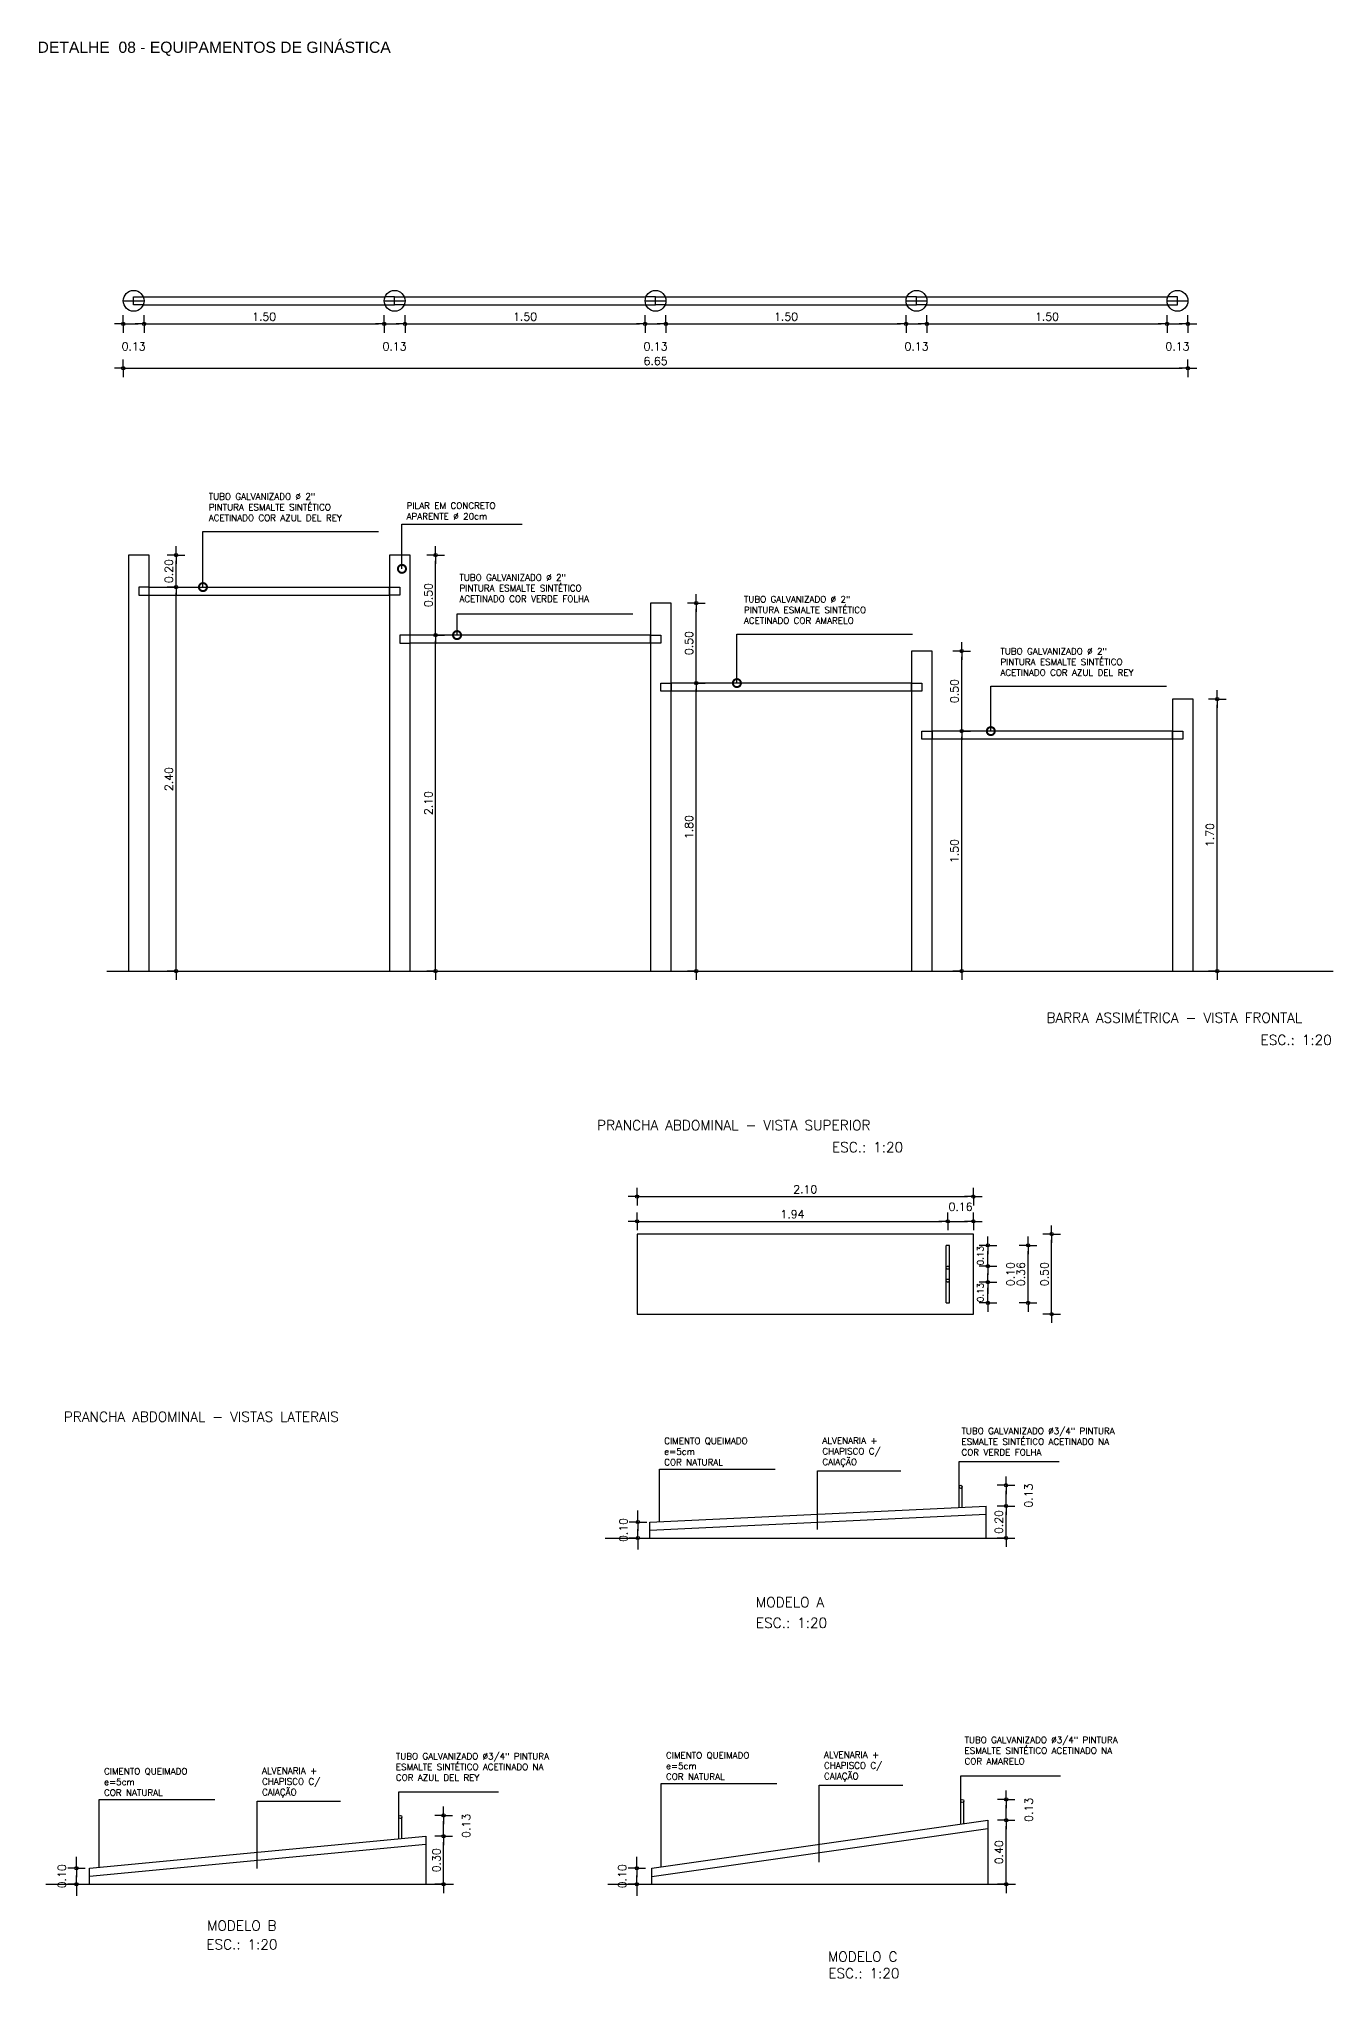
# Model space of a CAD drawing. Extents: x -599692 to 1491, y -9431878 to -451.
# Drawn here: x 1117.19 to 1125.27, y -468.24 to -456.12 of the extents above; entities that cross this region are included whole.
import ezdxf

# ---------------------------------------------------------------- set-up
doc = ezdxf.new("R2010")
doc.units = 0
doc.header["$LTSCALE"] = 0.5
doc.header["$MEASUREMENT"] = 0
doc.header["$PDMODE"] = 34
doc.linetypes.add('DASHDOT', pattern=[1, 0.5, -0.25, 0, -0.25])
doc.linetypes.add('HIDDEN', pattern=[0.375, 0.25, -0.125])
doc.layers.get('0').update_dxf_attribs({"linetype": 'CONTINUOUS'})
doc.layers.get('DEFPOINTS').update_dxf_attribs({"linetype": 'CONTINUOUS'})
for name, color, linetype in [('COTAS', 2, 'CONTINUOUS'), ('P1', 1, 'CONTINUOUS'), ('P15', 7, 'DASHDOT'), ('P2', 2, 'CONTINUOUS'), ('P3', 3, 'CONTINUOUS'), ('P4', 6, 'CONTINUOUS'), ('P6', 4, 'CONTINUOUS'), ('P7', 5, 'CONTINUOUS'), ('PAREDE-A-DEMOLIR', 253, 'HIDDEN'), ('TEXTO', 3, 'CONTINUOUS')]:
    doc.layers.add(name, color=color, linetype=linetype)
doc.styles.add('50-100', font='romans.shx', dxfattribs={"height": 0.125})
doc.styles.add('ROMANS', font='romans')
doc.styles.add('TEXTO_ARIAL', font='arial.ttf', dxfattribs={"height": 0.12})
doc.dimstyles.new('BOLA50$0', dxfattribs={"dimscale": 0.5, "dimtxt": 0.25, "dimasz": 0.18, "dimexe": 0.18, "dimexo": 0.0625, "dimgap": 0.1, "dimtad": 1, "dimzin": 0, "dimdsep": 46, "dimtxsty": 'ROMANS', "dimblk1": 'BOLA', "dimblk2": 'BOLA', "dimsah": 1, "dimcen": 0.09, "dimse1": 1, "dimse2": 1, "dimclrt": 256, "dimadec": 0, "dimazin": 0, "dimtfac": 1, "dimtofl": 0, "dimtmove": 2, "dimatfit": 3, "dimldrblk": 'BOLA', "dimfxl": 1, "dimtolj": 1, "dimtzin": 0, "dimarcsym": 0})

# ---------------------------------------------------------------- blocks, each defined once
blk = doc.blocks.new('BOLA')
for q in [(-1.53, 0), (0, 1.53), (0, -1.53), (1.53, 0)]:
    blk.add_line((0, 0), q)
blk.add_circle((0, 0), 0.284)
blk = doc.blocks.new('*D92')
at = {"layer": 'COTAS', "color": 0, "lineweight": -2}
blk.add_line((1117.749, -457.903), (1117.807, -457.903), dxfattribs=at)
at = {"layer": 'DEFPOINTS', "color": 0}
for p in [(1117.713, -457.759), (1117.843, -457.759), (1117.843, -457.903)]:
    blk.add_point(p, dxfattribs=at)
at = {"layer": 'COTAS', "color": 0, "lineweight": -2, "xscale": 0.036, "yscale": 0.036, "zscale": 0.036, "rotation": 180}
blk.add_blockref('BOLA', (1117.713, -457.903), dxfattribs=at)
at = {"layer": 'COTAS', "color": 0, "lineweight": -2, "xscale": 0.036, "yscale": 0.036, "zscale": 0.036}
blk.add_blockref('BOLA', (1117.843, -457.903), dxfattribs=at)
at = {"layer": 'COTAS', "insert": (1117.778, -458.044), "char_height": 0.05, "attachment_point": 5, "style": 'ROMANS'}
blk.add_mtext('\\A1;0.13', dxfattribs=at)
blk = doc.blocks.new('*D93')
at = {"layer": 'COTAS', "color": 0, "lineweight": -2}
blk.add_line((1117.879, -457.903), (1119.307, -457.903), dxfattribs=at)
at = {"layer": 'DEFPOINTS', "color": 0}
for p in [(1117.843, -457.759), (1119.343, -457.759), (1119.343, -457.903)]:
    blk.add_point(p, dxfattribs=at)
at = {"layer": 'COTAS', "color": 0, "lineweight": -2, "xscale": 0.036, "yscale": 0.036, "zscale": 0.036, "rotation": 180}
blk.add_blockref('BOLA', (1117.843, -457.903), dxfattribs=at)
at = {"layer": 'COTAS', "color": 0, "lineweight": -2, "xscale": 0.036, "yscale": 0.036, "zscale": 0.036}
blk.add_blockref('BOLA', (1119.343, -457.903), dxfattribs=at)
at = {"layer": 'COTAS', "insert": (1118.593, -457.858), "char_height": 0.05, "attachment_point": 5, "style": 'ROMANS'}
blk.add_mtext('\\A1;1.50', dxfattribs=at)
blk = doc.blocks.new('*D94')
at = {"layer": 'COTAS', "color": 0, "lineweight": -2}
blk.add_line((1119.379, -457.903), (1119.437, -457.903), dxfattribs=at)
at = {"layer": 'DEFPOINTS', "color": 0}
for p in [(1119.343, -457.759), (1119.473, -457.759), (1119.473, -457.903)]:
    blk.add_point(p, dxfattribs=at)
at = {"layer": 'COTAS', "color": 0, "lineweight": -2, "xscale": 0.036, "yscale": 0.036, "zscale": 0.036, "rotation": 180}
blk.add_blockref('BOLA', (1119.343, -457.903), dxfattribs=at)
at = {"layer": 'COTAS', "color": 0, "lineweight": -2, "xscale": 0.036, "yscale": 0.036, "zscale": 0.036}
blk.add_blockref('BOLA', (1119.473, -457.903), dxfattribs=at)
at = {"layer": 'COTAS', "insert": (1119.408, -458.044), "char_height": 0.05, "attachment_point": 5, "style": 'ROMANS'}
blk.add_mtext('\\A1;0.13', dxfattribs=at)
blk = doc.blocks.new('*D95')
at = {"layer": 'COTAS', "color": 0, "lineweight": -2}
blk.add_line((1119.509, -457.903), (1120.937, -457.903), dxfattribs=at)
at = {"layer": 'DEFPOINTS', "color": 0}
for p in [(1119.473, -457.759), (1120.973, -457.759), (1120.973, -457.903)]:
    blk.add_point(p, dxfattribs=at)
at = {"layer": 'COTAS', "color": 0, "lineweight": -2, "xscale": 0.036, "yscale": 0.036, "zscale": 0.036, "rotation": 180}
blk.add_blockref('BOLA', (1119.473, -457.903), dxfattribs=at)
at = {"layer": 'COTAS', "color": 0, "lineweight": -2, "xscale": 0.036, "yscale": 0.036, "zscale": 0.036}
blk.add_blockref('BOLA', (1120.973, -457.903), dxfattribs=at)
at = {"layer": 'COTAS', "insert": (1120.223, -457.858), "char_height": 0.05, "attachment_point": 5, "style": 'ROMANS'}
blk.add_mtext('\\A1;1.50', dxfattribs=at)
blk = doc.blocks.new('*D96')
at = {"layer": 'COTAS', "color": 0, "lineweight": -2}
blk.add_line((1121.009, -457.903), (1121.067, -457.903), dxfattribs=at)
at = {"layer": 'DEFPOINTS', "color": 0}
for p in [(1120.973, -457.759), (1121.103, -457.759), (1121.103, -457.903)]:
    blk.add_point(p, dxfattribs=at)
at = {"layer": 'COTAS', "color": 0, "lineweight": -2, "xscale": 0.036, "yscale": 0.036, "zscale": 0.036, "rotation": 180}
blk.add_blockref('BOLA', (1120.973, -457.903), dxfattribs=at)
at = {"layer": 'COTAS', "color": 0, "lineweight": -2, "xscale": 0.036, "yscale": 0.036, "zscale": 0.036}
blk.add_blockref('BOLA', (1121.103, -457.903), dxfattribs=at)
at = {"layer": 'COTAS', "insert": (1121.038, -458.044), "char_height": 0.05, "attachment_point": 5, "style": 'ROMANS'}
blk.add_mtext('\\A1;0.13', dxfattribs=at)
blk = doc.blocks.new('*D97')
at = {"layer": 'COTAS', "color": 0, "lineweight": -2}
blk.add_line((1121.139, -457.903), (1122.567, -457.903), dxfattribs=at)
at = {"layer": 'DEFPOINTS', "color": 0}
for p in [(1121.103, -457.759), (1122.603, -457.759), (1122.603, -457.903)]:
    blk.add_point(p, dxfattribs=at)
at = {"layer": 'COTAS', "color": 0, "lineweight": -2, "xscale": 0.036, "yscale": 0.036, "zscale": 0.036, "rotation": 180}
blk.add_blockref('BOLA', (1121.103, -457.903), dxfattribs=at)
at = {"layer": 'COTAS', "color": 0, "lineweight": -2, "xscale": 0.036, "yscale": 0.036, "zscale": 0.036}
blk.add_blockref('BOLA', (1122.603, -457.903), dxfattribs=at)
at = {"layer": 'COTAS', "insert": (1121.853, -457.858), "char_height": 0.05, "attachment_point": 5, "style": 'ROMANS'}
blk.add_mtext('\\A1;1.50', dxfattribs=at)
blk = doc.blocks.new('*D98')
at = {"layer": 'COTAS', "color": 0, "lineweight": -2}
blk.add_line((1122.639, -457.903), (1122.697, -457.903), dxfattribs=at)
at = {"layer": 'DEFPOINTS', "color": 0}
for p in [(1122.603, -457.759), (1122.733, -457.759), (1122.733, -457.903)]:
    blk.add_point(p, dxfattribs=at)
at = {"layer": 'COTAS', "color": 0, "lineweight": -2, "xscale": 0.036, "yscale": 0.036, "zscale": 0.036, "rotation": 180}
blk.add_blockref('BOLA', (1122.603, -457.903), dxfattribs=at)
at = {"layer": 'COTAS', "color": 0, "lineweight": -2, "xscale": 0.036, "yscale": 0.036, "zscale": 0.036}
blk.add_blockref('BOLA', (1122.733, -457.903), dxfattribs=at)
at = {"layer": 'COTAS', "insert": (1122.668, -458.044), "char_height": 0.05, "attachment_point": 5, "style": 'ROMANS'}
blk.add_mtext('\\A1;0.13', dxfattribs=at)
blk = doc.blocks.new('*D99')
at = {"layer": 'COTAS', "color": 0, "lineweight": -2}
blk.add_line((1122.769, -457.903), (1124.197, -457.903), dxfattribs=at)
at = {"layer": 'DEFPOINTS', "color": 0}
for p in [(1122.733, -457.759), (1124.233, -457.759), (1124.233, -457.903)]:
    blk.add_point(p, dxfattribs=at)
at = {"layer": 'COTAS', "color": 0, "lineweight": -2, "xscale": 0.036, "yscale": 0.036, "zscale": 0.036, "rotation": 180}
blk.add_blockref('BOLA', (1122.733, -457.903), dxfattribs=at)
at = {"layer": 'COTAS', "color": 0, "lineweight": -2, "xscale": 0.036, "yscale": 0.036, "zscale": 0.036}
blk.add_blockref('BOLA', (1124.233, -457.903), dxfattribs=at)
at = {"layer": 'COTAS', "insert": (1123.483, -457.858), "char_height": 0.05, "attachment_point": 5, "style": 'ROMANS'}
blk.add_mtext('\\A1;1.50', dxfattribs=at)
blk = doc.blocks.new('*D100')
at = {"layer": 'COTAS', "color": 0, "lineweight": -2}
blk.add_line((1124.269, -457.903), (1124.327, -457.903), dxfattribs=at)
at = {"layer": 'DEFPOINTS', "color": 0}
for p in [(1124.233, -457.759), (1124.363, -457.759), (1124.363, -457.903)]:
    blk.add_point(p, dxfattribs=at)
at = {"layer": 'COTAS', "color": 0, "lineweight": -2, "xscale": 0.036, "yscale": 0.036, "zscale": 0.036, "rotation": 180}
blk.add_blockref('BOLA', (1124.233, -457.903), dxfattribs=at)
at = {"layer": 'COTAS', "color": 0, "lineweight": -2, "xscale": 0.036, "yscale": 0.036, "zscale": 0.036}
blk.add_blockref('BOLA', (1124.363, -457.903), dxfattribs=at)
at = {"layer": 'COTAS', "insert": (1124.298, -458.044), "char_height": 0.05, "attachment_point": 5, "style": 'ROMANS'}
blk.add_mtext('\\A1;0.13', dxfattribs=at)
blk = doc.blocks.new('*D101')
at = {"layer": 'COTAS', "color": 0, "lineweight": -2}
blk.add_line((1117.749, -458.18), (1124.327, -458.18), dxfattribs=at)
at = {"layer": 'DEFPOINTS', "color": 0}
for p in [(1117.713, -457.759), (1124.363, -457.759), (1124.363, -458.18)]:
    blk.add_point(p, dxfattribs=at)
at = {"layer": 'COTAS', "color": 0, "lineweight": -2, "xscale": 0.036, "yscale": 0.036, "zscale": 0.036, "rotation": 180}
blk.add_blockref('BOLA', (1117.713, -458.18), dxfattribs=at)
at = {"layer": 'COTAS', "color": 0, "lineweight": -2, "xscale": 0.036, "yscale": 0.036, "zscale": 0.036}
blk.add_blockref('BOLA', (1124.363, -458.18), dxfattribs=at)
at = {"layer": 'COTAS', "insert": (1121.038, -458.135), "char_height": 0.05, "attachment_point": 5, "style": 'ROMANS'}
blk.add_mtext('\\A1;6.65', dxfattribs=at)
blk = doc.blocks.new('*D102')
at = {"layer": 'COTAS', "color": 0, "lineweight": -2}
blk.add_line((1118.043, -461.912), (1118.043, -459.584), dxfattribs=at)
at = {"layer": 'DEFPOINTS', "color": 0}
for p in [(1117.876, -459.548), (1118.043, -459.548), (1117.876, -461.948)]:
    blk.add_point(p, dxfattribs=at)
at = {"layer": 'COTAS', "color": 0, "lineweight": -2, "xscale": 0.036, "yscale": 0.036, "zscale": 0.036}
for p, rotation in [((1118.043, -459.548), 90), ((1118.043, -461.948), 270)]:
    blk.add_blockref('BOLA', p, dxfattribs=dict(at, rotation=rotation))
at = {"layer": 'COTAS', "insert": (1117.998, -460.748), "char_height": 0.05, "attachment_point": 5, "rotation": 90, "style": 'ROMANS'}
blk.add_mtext('\\A1;2.40', dxfattribs=at)
blk = doc.blocks.new('*D103')
at = {"layer": 'COTAS', "color": 0, "lineweight": -2}
blk.add_line((1118.043, -459.512), (1118.043, -459.384), dxfattribs=at)
at = {"layer": 'DEFPOINTS', "color": 0}
for p in [(1117.876, -459.348), (1118.043, -459.348), (1117.876, -459.548)]:
    blk.add_point(p, dxfattribs=at)
at = {"layer": 'COTAS', "color": 0, "lineweight": -2, "xscale": 0.036, "yscale": 0.036, "zscale": 0.036}
for p, rotation in [((1118.043, -459.348), 90), ((1118.043, -459.548), 270)]:
    blk.add_blockref('BOLA', p, dxfattribs=dict(at, rotation=rotation))
at = {"layer": 'COTAS', "insert": (1117.998, -459.448), "char_height": 0.05, "attachment_point": 5, "rotation": 90, "style": 'ROMANS'}
blk.add_mtext('\\A1;0.20', dxfattribs=at)
blk = doc.blocks.new('*D104')
at = {"layer": 'COTAS', "color": 0, "lineweight": -2}
blk.add_line((1119.664, -461.912), (1119.664, -459.884), dxfattribs=at)
at = {"layer": 'DEFPOINTS', "color": 0}
for p in [(1119.506, -459.848), (1119.664, -459.848), (1119.506, -461.948)]:
    blk.add_point(p, dxfattribs=at)
at = {"layer": 'COTAS', "color": 0, "lineweight": -2, "xscale": 0.036, "yscale": 0.036, "zscale": 0.036}
for p, rotation in [((1119.664, -459.848), 90), ((1119.664, -461.948), 270)]:
    blk.add_blockref('BOLA', p, dxfattribs=dict(at, rotation=rotation))
at = {"layer": 'COTAS', "insert": (1119.619, -460.898), "char_height": 0.05, "attachment_point": 5, "rotation": 90, "style": 'ROMANS'}
blk.add_mtext('\\A1;2.10', dxfattribs=at)
blk = doc.blocks.new('*D105')
at = {"layer": 'COTAS', "color": 0, "lineweight": -2}
blk.add_line((1119.664, -459.812), (1119.664, -459.384), dxfattribs=at)
at = {"layer": 'DEFPOINTS', "color": 0}
for p in [(1119.506, -459.348), (1119.664, -459.348), (1119.506, -459.848)]:
    blk.add_point(p, dxfattribs=at)
at = {"layer": 'COTAS', "color": 0, "lineweight": -2, "xscale": 0.036, "yscale": 0.036, "zscale": 0.036}
for p, rotation in [((1119.664, -459.348), 90), ((1119.664, -459.848), 270)]:
    blk.add_blockref('BOLA', p, dxfattribs=dict(at, rotation=rotation))
at = {"layer": 'COTAS', "insert": (1119.619, -459.598), "char_height": 0.05, "attachment_point": 5, "rotation": 90, "style": 'ROMANS'}
blk.add_mtext('\\A1;0.50', dxfattribs=at)
blk = doc.blocks.new('*D106')
at = {"layer": 'COTAS', "color": 0, "lineweight": -2}
blk.add_line((1121.292, -461.912), (1121.292, -460.184), dxfattribs=at)
at = {"layer": 'DEFPOINTS', "color": 0}
for p in [(1121.136, -460.148), (1121.292, -460.148), (1121.136, -461.948)]:
    blk.add_point(p, dxfattribs=at)
at = {"layer": 'COTAS', "color": 0, "lineweight": -2, "xscale": 0.036, "yscale": 0.036, "zscale": 0.036}
for p, rotation in [((1121.292, -460.148), 90), ((1121.292, -461.948), 270)]:
    blk.add_blockref('BOLA', p, dxfattribs=dict(at, rotation=rotation))
at = {"layer": 'COTAS', "insert": (1121.247, -461.048), "char_height": 0.05, "attachment_point": 5, "rotation": 90, "style": 'ROMANS'}
blk.add_mtext('\\A1;1.80', dxfattribs=at)
blk = doc.blocks.new('*D107')
at = {"layer": 'COTAS', "color": 0, "lineweight": -2}
blk.add_line((1121.292, -460.112), (1121.292, -459.684), dxfattribs=at)
at = {"layer": 'DEFPOINTS', "color": 0}
for p in [(1121.136, -459.648), (1121.292, -459.648), (1121.136, -460.148)]:
    blk.add_point(p, dxfattribs=at)
at = {"layer": 'COTAS', "color": 0, "lineweight": -2, "xscale": 0.036, "yscale": 0.036, "zscale": 0.036}
for p, rotation in [((1121.292, -459.648), 90), ((1121.292, -460.148), 270)]:
    blk.add_blockref('BOLA', p, dxfattribs=dict(at, rotation=rotation))
at = {"layer": 'COTAS', "insert": (1121.247, -459.898), "char_height": 0.05, "attachment_point": 5, "rotation": 90, "style": 'ROMANS'}
blk.add_mtext('\\A1;0.50', dxfattribs=at)
blk = doc.blocks.new('*D108')
at = {"layer": 'COTAS', "color": 0, "lineweight": -2}
blk.add_line((1122.95, -461.912), (1122.95, -460.484), dxfattribs=at)
at = {"layer": 'DEFPOINTS', "color": 0}
for p in [(1122.766, -460.448), (1122.95, -460.448), (1122.766, -461.948)]:
    blk.add_point(p, dxfattribs=at)
at = {"layer": 'COTAS', "color": 0, "lineweight": -2, "xscale": 0.036, "yscale": 0.036, "zscale": 0.036}
for p, rotation in [((1122.95, -460.448), 90), ((1122.95, -461.948), 270)]:
    blk.add_blockref('BOLA', p, dxfattribs=dict(at, rotation=rotation))
at = {"layer": 'COTAS', "insert": (1122.905, -461.198), "char_height": 0.05, "attachment_point": 5, "rotation": 90, "style": 'ROMANS'}
blk.add_mtext('\\A1;1.50', dxfattribs=at)
blk = doc.blocks.new('*D109')
at = {"layer": 'COTAS', "color": 0, "lineweight": -2}
blk.add_line((1122.95, -460.412), (1122.95, -459.984), dxfattribs=at)
at = {"layer": 'DEFPOINTS', "color": 0}
for p in [(1122.766, -459.948), (1122.95, -459.948), (1122.766, -460.448)]:
    blk.add_point(p, dxfattribs=at)
at = {"layer": 'COTAS', "color": 0, "lineweight": -2, "xscale": 0.036, "yscale": 0.036, "zscale": 0.036}
for p, rotation in [((1122.95, -459.948), 90), ((1122.95, -460.448), 270)]:
    blk.add_blockref('BOLA', p, dxfattribs=dict(at, rotation=rotation))
at = {"layer": 'COTAS', "insert": (1122.905, -460.198), "char_height": 0.05, "attachment_point": 5, "rotation": 90, "style": 'ROMANS'}
blk.add_mtext('\\A1;0.50', dxfattribs=at)
blk = doc.blocks.new('*D110')
at = {"layer": 'COTAS', "color": 0, "lineweight": -2}
blk.add_line((1124.546, -461.912), (1124.546, -460.284), dxfattribs=at)
at = {"layer": 'DEFPOINTS', "color": 0}
for p in [(1124.396, -460.248), (1124.546, -460.248), (1124.396, -461.948)]:
    blk.add_point(p, dxfattribs=at)
at = {"layer": 'COTAS', "color": 0, "lineweight": -2, "xscale": 0.036, "yscale": 0.036, "zscale": 0.036}
for p, rotation in [((1124.546, -460.248), 90), ((1124.546, -461.948), 270)]:
    blk.add_blockref('BOLA', p, dxfattribs=dict(at, rotation=rotation))
at = {"layer": 'COTAS', "insert": (1124.501, -461.098), "char_height": 0.05, "attachment_point": 5, "rotation": 90, "style": 'ROMANS'}
blk.add_mtext('\\A1;1.70', dxfattribs=at)
blk = doc.blocks.new('*D147')
at = {"layer": 'COTAS', "color": 0, "lineweight": -2}
for p, q in [((1123.114, -463.756), (1123.114, -463.72)), ((1123.114, -463.928), (1123.114, -463.964))]:
    blk.add_line(p, q, dxfattribs=at)
at = {"layer": 'DEFPOINTS', "color": 0}
for p in [(1122.873, -463.792), (1123.114, -463.792), (1122.873, -463.892)]:
    blk.add_point(p, dxfattribs=at)
at = {"layer": 'COTAS', "color": 0, "lineweight": -2, "xscale": 0.036, "yscale": 0.036, "zscale": 0.036}
for p, rotation in [((1123.114, -463.792), 270), ((1123.114, -463.892), 90)]:
    blk.add_blockref('BOLA', p, dxfattribs=dict(at, rotation=rotation))
at = {"layer": 'COTAS', "insert": (1123.255, -463.842), "char_height": 0.05, "attachment_point": 5, "rotation": 90, "style": 'ROMANS'}
blk.add_mtext('\\A1;0.10', dxfattribs=at)
blk = doc.blocks.new('*D148')
at = {"layer": 'COTAS', "color": 0, "lineweight": -2}
blk.add_line((1123.365, -463.986), (1123.365, -463.698), dxfattribs=at)
at = {"layer": 'DEFPOINTS', "color": 0}
for p in [(1122.873, -463.662), (1123.365, -463.662), (1122.873, -464.022)]:
    blk.add_point(p, dxfattribs=at)
at = {"layer": 'COTAS', "color": 0, "lineweight": -2, "xscale": 0.036, "yscale": 0.036, "zscale": 0.036}
for p, rotation in [((1123.365, -463.662), 90), ((1123.365, -464.022), 270)]:
    blk.add_blockref('BOLA', p, dxfattribs=dict(at, rotation=rotation))
at = {"layer": 'COTAS', "insert": (1123.32, -463.842), "char_height": 0.05, "attachment_point": 5, "rotation": 90, "style": 'ROMANS'}
blk.add_mtext('\\A1;0.36', dxfattribs=at)
blk = doc.blocks.new('*D149')
at = {"layer": 'COTAS', "color": 0, "lineweight": -2}
blk.add_line((1123.512, -464.056), (1123.512, -463.628), dxfattribs=at)
at = {"layer": 'DEFPOINTS', "color": 0}
for p in [(1123.023, -463.592), (1123.512, -463.592), (1123.023, -464.092)]:
    blk.add_point(p, dxfattribs=at)
at = {"layer": 'COTAS', "color": 0, "lineweight": -2, "xscale": 0.036, "yscale": 0.036, "zscale": 0.036}
for p, rotation in [((1123.512, -463.592), 90), ((1123.512, -464.092), 270)]:
    blk.add_blockref('BOLA', p, dxfattribs=dict(at, rotation=rotation))
at = {"layer": 'COTAS', "insert": (1123.467, -463.842), "char_height": 0.05, "attachment_point": 5, "rotation": 90, "style": 'ROMANS'}
blk.add_mtext('\\A1;0.50', dxfattribs=at)
blk = doc.blocks.new('*D150')
at = {"layer": 'COTAS', "color": 0, "lineweight": -2}
blk.add_line((1120.959, -463.512), (1122.827, -463.512), dxfattribs=at)
at = {"layer": 'DEFPOINTS', "color": 0}
for p in [(1120.923, -463.592), (1122.863, -463.512), (1122.863, -463.662)]:
    blk.add_point(p, dxfattribs=at)
at = {"layer": 'COTAS', "color": 0, "lineweight": -2, "xscale": 0.036, "yscale": 0.036, "zscale": 0.036, "rotation": 180}
blk.add_blockref('BOLA', (1120.923, -463.512), dxfattribs=at)
at = {"layer": 'COTAS', "color": 0, "lineweight": -2, "xscale": 0.036, "yscale": 0.036, "zscale": 0.036}
blk.add_blockref('BOLA', (1122.863, -463.512), dxfattribs=at)
at = {"layer": 'COTAS', "insert": (1121.893, -463.467), "char_height": 0.05, "attachment_point": 5, "style": 'ROMANS'}
blk.add_mtext('\\A1;1.94', dxfattribs=at)
blk = doc.blocks.new('*D151')
at = {"layer": 'COTAS', "color": 0, "lineweight": -2}
blk.add_line((1122.899, -463.512), (1122.987, -463.512), dxfattribs=at)
at = {"layer": 'DEFPOINTS', "color": 0}
for p in [(1123.023, -463.512), (1123.023, -463.592), (1122.863, -463.662)]:
    blk.add_point(p, dxfattribs=at)
at = {"layer": 'COTAS', "color": 0, "lineweight": -2, "xscale": 0.036, "yscale": 0.036, "zscale": 0.036, "rotation": 180}
blk.add_blockref('BOLA', (1122.863, -463.512), dxfattribs=at)
at = {"layer": 'COTAS', "color": 0, "lineweight": -2, "xscale": 0.036, "yscale": 0.036, "zscale": 0.036}
blk.add_blockref('BOLA', (1123.023, -463.512), dxfattribs=at)
at = {"layer": 'COTAS', "insert": (1122.943, -463.421), "char_height": 0.05, "attachment_point": 5, "style": 'ROMANS'}
blk.add_mtext('\\A1;0.16', dxfattribs=at)
blk = doc.blocks.new('*D152')
at = {"layer": 'COTAS', "color": 0, "lineweight": -2}
blk.add_line((1120.959, -463.357), (1122.987, -463.357), dxfattribs=at)
at = {"layer": 'DEFPOINTS', "color": 0}
for p in [(1123.023, -463.357), (1120.923, -463.592), (1123.023, -463.592)]:
    blk.add_point(p, dxfattribs=at)
at = {"layer": 'COTAS', "color": 0, "lineweight": -2, "xscale": 0.036, "yscale": 0.036, "zscale": 0.036, "rotation": 180}
blk.add_blockref('BOLA', (1120.923, -463.357), dxfattribs=at)
at = {"layer": 'COTAS', "color": 0, "lineweight": -2, "xscale": 0.036, "yscale": 0.036, "zscale": 0.036}
blk.add_blockref('BOLA', (1123.023, -463.357), dxfattribs=at)
at = {"layer": 'COTAS', "insert": (1121.973, -463.312), "char_height": 0.05, "attachment_point": 5, "style": 'ROMANS'}
blk.add_mtext('\\A1;2.10', dxfattribs=at)
blk = doc.blocks.new('*D153')
at = {"layer": 'COTAS', "color": 0, "lineweight": -2}
for p, q in [((1120.921, -467.519), (1120.921, -467.483)), ((1120.921, -467.691), (1120.921, -467.727))]:
    blk.add_line(p, q, dxfattribs=at)
at = {"layer": 'DEFPOINTS', "color": 0}
for p in [(1120.921, -467.555), (1121.014, -467.555), (1121.014, -467.655)]:
    blk.add_point(p, dxfattribs=at)
at = {"layer": 'COTAS', "color": 0, "lineweight": -2, "xscale": 0.036, "yscale": 0.036, "zscale": 0.036}
for p, rotation in [((1120.921, -467.555), 270), ((1120.921, -467.655), 90)]:
    blk.add_blockref('BOLA', p, dxfattribs=dict(at, rotation=rotation))
at = {"layer": 'COTAS', "insert": (1120.83, -467.605), "char_height": 0.05, "attachment_point": 5, "rotation": 90, "style": 'ROMANS'}
blk.add_mtext('\\A1;0.10', dxfattribs=at)
blk = doc.blocks.new('*D154')
at = {"layer": 'COTAS', "color": 0, "lineweight": -2}
blk.add_line((1123.228, -467.619), (1123.228, -467.291), dxfattribs=at)
at = {"layer": 'DEFPOINTS', "color": 0}
for p in [(1123.114, -467.255), (1123.228, -467.255), (1123.114, -467.655)]:
    blk.add_point(p, dxfattribs=at)
at = {"layer": 'COTAS', "color": 0, "lineweight": -2, "xscale": 0.036, "yscale": 0.036, "zscale": 0.036}
for p, rotation in [((1123.228, -467.255), 90), ((1123.228, -467.655), 270)]:
    blk.add_blockref('BOLA', p, dxfattribs=dict(at, rotation=rotation))
at = {"layer": 'COTAS', "insert": (1123.183, -467.455), "char_height": 0.05, "attachment_point": 5, "rotation": 90, "style": 'ROMANS'}
blk.add_mtext('\\A1;0.40', dxfattribs=at)
blk = doc.blocks.new('*D155')
at = {"layer": 'COTAS', "color": 0, "lineweight": -2}
blk.add_line((1123.228, -467.219), (1123.228, -467.161), dxfattribs=at)
at = {"layer": 'DEFPOINTS', "color": 0}
for p in [(1122.954, -467.125), (1123.228, -467.125), (1123.114, -467.255)]:
    blk.add_point(p, dxfattribs=at)
at = {"layer": 'COTAS', "color": 0, "lineweight": -2, "xscale": 0.036, "yscale": 0.036, "zscale": 0.036}
for p, rotation in [((1123.228, -467.125), 90), ((1123.228, -467.255), 270)]:
    blk.add_blockref('BOLA', p, dxfattribs=dict(at, rotation=rotation))
at = {"layer": 'COTAS', "insert": (1123.369, -467.19), "char_height": 0.05, "attachment_point": 5, "rotation": 90, "style": 'ROMANS'}
blk.add_mtext('\\A1;0.13', dxfattribs=at)
blk = doc.blocks.new('*D156')
at = {"layer": 'COTAS', "color": 0, "lineweight": -2}
for p, q in [((1117.421, -467.519), (1117.421, -467.483)), ((1117.421, -467.691), (1117.421, -467.727))]:
    blk.add_line(p, q, dxfattribs=at)
at = {"layer": 'DEFPOINTS', "color": 0}
for p in [(1117.421, -467.555), (1117.503, -467.555), (1117.503, -467.655)]:
    blk.add_point(p, dxfattribs=at)
at = {"layer": 'COTAS', "color": 0, "lineweight": -2, "xscale": 0.036, "yscale": 0.036, "zscale": 0.036}
for p, rotation in [((1117.421, -467.555), 270), ((1117.421, -467.655), 90)]:
    blk.add_blockref('BOLA', p, dxfattribs=dict(at, rotation=rotation))
at = {"layer": 'COTAS', "insert": (1117.33, -467.605), "char_height": 0.05, "attachment_point": 5, "rotation": 90, "style": 'ROMANS'}
blk.add_mtext('\\A1;0.10', dxfattribs=at)
blk = doc.blocks.new('*D157')
at = {"layer": 'COTAS', "color": 0, "lineweight": -2}
blk.add_line((1119.714, -467.619), (1119.714, -467.391), dxfattribs=at)
at = {"layer": 'DEFPOINTS', "color": 0}
for p in [(1119.603, -467.355), (1119.714, -467.355), (1119.603, -467.655)]:
    blk.add_point(p, dxfattribs=at)
at = {"layer": 'COTAS', "color": 0, "lineweight": -2, "xscale": 0.036, "yscale": 0.036, "zscale": 0.036}
for p, rotation in [((1119.714, -467.355), 90), ((1119.714, -467.655), 270)]:
    blk.add_blockref('BOLA', p, dxfattribs=dict(at, rotation=rotation))
at = {"layer": 'COTAS', "insert": (1119.669, -467.505), "char_height": 0.05, "attachment_point": 5, "rotation": 90, "style": 'ROMANS'}
blk.add_mtext('\\A1;0.30', dxfattribs=at)
blk = doc.blocks.new('*D158')
at = {"layer": 'COTAS', "color": 0, "lineweight": -2}
blk.add_line((1119.714, -467.319), (1119.714, -467.261), dxfattribs=at)
at = {"layer": 'DEFPOINTS', "color": 0}
for p in [(1119.444, -467.225), (1119.714, -467.225), (1119.603, -467.355)]:
    blk.add_point(p, dxfattribs=at)
at = {"layer": 'COTAS', "color": 0, "lineweight": -2, "xscale": 0.036, "yscale": 0.036, "zscale": 0.036}
for p, rotation in [((1119.714, -467.225), 90), ((1119.714, -467.355), 270)]:
    blk.add_blockref('BOLA', p, dxfattribs=dict(at, rotation=rotation))
at = {"layer": 'COTAS', "insert": (1119.855, -467.29), "char_height": 0.05, "attachment_point": 5, "rotation": 90, "style": 'ROMANS'}
blk.add_mtext('\\A1;0.13', dxfattribs=at)
blk = doc.blocks.new('*D89')
at = {"layer": 'COTAS', "color": 0, "lineweight": -2}
for p, q in [((1120.928, -465.355), (1120.928, -465.319)), ((1120.928, -465.527), (1120.928, -465.563))]:
    blk.add_line(p, q, dxfattribs=at)
at = {"layer": 'DEFPOINTS', "color": 0}
for p in [(1120.928, -465.391), (1121.003, -465.391), (1121.003, -465.491)]:
    blk.add_point(p, dxfattribs=at)
at = {"layer": 'COTAS', "color": 0, "lineweight": -2, "xscale": 0.036, "yscale": 0.036, "zscale": 0.036}
for p, rotation in [((1120.928, -465.391), 270), ((1120.928, -465.491), 90)]:
    blk.add_blockref('BOLA', p, dxfattribs=dict(at, rotation=rotation))
at = {"layer": 'COTAS', "insert": (1120.837, -465.441), "char_height": 0.05, "attachment_point": 5, "rotation": 90, "style": 'ROMANS'}
blk.add_mtext('\\A1;0.10', dxfattribs=at)
blk = doc.blocks.new('*D90')
at = {"layer": 'COTAS', "color": 0, "lineweight": -2}
blk.add_line((1123.227, -465.455), (1123.227, -465.327), dxfattribs=at)
at = {"layer": 'DEFPOINTS', "color": 0}
for p in [(1123.103, -465.291), (1123.227, -465.291), (1123.103, -465.491)]:
    blk.add_point(p, dxfattribs=at)
at = {"layer": 'COTAS', "color": 0, "lineweight": -2, "xscale": 0.036, "yscale": 0.036, "zscale": 0.036}
for p, rotation in [((1123.227, -465.291), 90), ((1123.227, -465.491), 270)]:
    blk.add_blockref('BOLA', p, dxfattribs=dict(at, rotation=rotation))
at = {"layer": 'COTAS', "insert": (1123.182, -465.391), "char_height": 0.05, "attachment_point": 5, "rotation": 90, "style": 'ROMANS'}
blk.add_mtext('\\A1;0.20', dxfattribs=at)
blk = doc.blocks.new('*D91')
at = {"layer": 'COTAS', "color": 0, "lineweight": -2}
blk.add_line((1123.227, -465.255), (1123.227, -465.197), dxfattribs=at)
at = {"layer": 'DEFPOINTS', "color": 0}
for p in [(1122.944, -465.161), (1123.227, -465.161), (1123.103, -465.291)]:
    blk.add_point(p, dxfattribs=at)
at = {"layer": 'COTAS', "color": 0, "lineweight": -2, "xscale": 0.036, "yscale": 0.036, "zscale": 0.036}
for p, rotation in [((1123.227, -465.161), 90), ((1123.227, -465.291), 270)]:
    blk.add_blockref('BOLA', p, dxfattribs=dict(at, rotation=rotation))
at = {"layer": 'COTAS', "insert": (1123.368, -465.226), "char_height": 0.05, "attachment_point": 5, "rotation": 90, "style": 'ROMANS'}
blk.add_mtext('\\A1;0.13', dxfattribs=at)
blk = doc.blocks.new('_DOTSMALL')
at = {"color": 0, "linetype": 'ByBlock', "const_width": 0.5}
blk.add_lwpolyline([(-0.0625, 0, 1), (0.0625, 0, 1)], format="xyb", close=True, dxfattribs=at)

msp = doc.modelspace()

# ---------------------------------------------------------------- linework, layer by layer
at = {"layer": 'COTAS'}
for p, q in [((1123.114, -463.756), (1123.114, -463.698)), ((1123.114, -463.986), (1123.114, -463.928))]:
    msp.add_line(p, q, dxfattribs=at)
at = {"layer": 'P1'}
for p, q in [((1118.211, -459.548), (1118.211, -459.201)), ((1118.211, -459.201), (1119.308, -459.201)), ((1119.454, -459.434), (1119.454, -459.155)), ((1119.454, -459.155), (1120.204, -459.155)), ((1119.798, -459.848), (1119.798, -459.715)), ((1119.798, -459.715), (1120.895, -459.715)), ((1121.546, -460.148), (1121.546, -459.843)), ((1121.546, -459.843), (1122.643, -459.843)), ((1123.132, -460.448), (1123.132, -460.168)), ((1123.132, -460.168), (1124.229, -460.168)), ((1121.063, -465.388), (1121.063, -465.061)), ((1121.063, -465.061), (1121.785, -465.061)), ((1122.049, -465.438), (1122.049, -465.071)), ((1122.049, -465.071), (1122.571, -465.071)), ((1122.934, -465.171), (1122.934, -465.013)), ((1122.934, -465.013), (1123.558, -465.013)), ((1122.934, -465.299), (1122.934, -465.171)), ((1122.953, -465.298), (1122.953, -465.171)), ((1122.945, -467.135), (1122.945, -466.977)), ((1122.945, -466.977), (1123.568, -466.977)), ((1117.563, -467.549), (1117.563, -467.125)), ((1117.563, -467.125), (1118.285, -467.125)), ((1118.55, -467.556), (1118.55, -467.135)), ((1118.55, -467.135), (1119.071, -467.135)), ((1119.434, -467.235), (1119.434, -467.077)), ((1119.434, -467.077), (1120.058, -467.077)), ((1121.073, -467.547), (1121.073, -467.025)), ((1121.073, -467.025), (1121.795, -467.025)), ((1122.06, -467.516), (1122.06, -467.035)), ((1122.06, -467.035), (1122.582, -467.035)), ((1122.945, -467.279), (1122.945, -467.135)), ((1122.964, -467.277), (1122.964, -467.135)), ((1119.434, -467.371), (1119.434, -467.235)), ((1119.453, -467.369), (1119.453, -467.235))]:
    msp.add_line(p, q, dxfattribs=at)
at = {"layer": 'P15'}
for p, q in [((1117.713, -457.759), (1117.843, -457.759)), ((1119.343, -457.759), (1119.473, -457.759)), ((1120.973, -457.759), (1121.103, -457.759)), ((1122.603, -457.759), (1122.733, -457.759)), ((1124.233, -457.759), (1124.363, -457.759))]:
    msp.add_line(p, q, dxfattribs=at)
at = {"layer": 'P2', "linetype": 'Continuous'}
for p, q in [((1122.728, -457.733), (1124.236, -457.733)), ((1122.728, -457.784), (1124.236, -457.784))]:
    msp.add_line(p, q, dxfattribs=at)
at = {"layer": 'P3', "linetype": 'Continuous'}
for p, q in [((1121.098, -457.733), (1122.608, -457.733)), ((1121.098, -457.784), (1122.608, -457.784)), ((1117.876, -459.548), (1119.376, -459.548)), ((1117.876, -459.599), (1119.376, -459.599)), ((1121.006, -459.848), (1119.506, -459.848)), ((1121.006, -459.899), (1119.506, -459.899)), ((1122.636, -460.148), (1121.136, -460.148)), ((1122.636, -460.199), (1121.136, -460.199)), ((1124.266, -460.448), (1122.766, -460.448)), ((1124.266, -460.499), (1122.766, -460.499)), ((1123.023, -463.592), (1120.923, -463.592)), ((1120.923, -463.592), (1120.923, -464.092)), ((1123.023, -464.092), (1123.023, -463.592)), ((1122.873, -463.662), (1122.853, -463.662)), ((1122.853, -464.022), (1122.853, -463.662)), ((1122.873, -464.022), (1122.873, -463.662)), ((1120.923, -464.092), (1123.023, -464.092)), ((1122.853, -464.022), (1122.873, -464.022)), ((1121.003, -465.391), (1123.103, -465.291)), ((1123.103, -465.491), (1123.103, -465.291)), ((1121.003, -465.441), (1123.103, -465.341)), ((1121.003, -465.491), (1121.003, -465.391)), ((1121.014, -467.555), (1123.114, -467.255)), ((1123.114, -467.255), (1123.114, -467.655)), ((1117.503, -467.555), (1119.603, -467.355)), ((1119.603, -467.355), (1119.603, -467.655)), ((1121.014, -467.606), (1123.114, -467.306)), ((1117.503, -467.605), (1119.603, -467.405)), ((1117.503, -467.655), (1117.503, -467.555)), ((1121.014, -467.655), (1121.014, -467.555))]:
    msp.add_line(p, q, dxfattribs=at)
for centre in [(1122.944, -465.171), (1122.954, -467.135), (1119.444, -467.235)]:
    msp.add_circle(centre, 0.0096, dxfattribs=at)
at = {"layer": 'P4', "linetype": 'Continuous'}
for p, q in [((1119.468, -457.733), (1120.978, -457.733)), ((1119.468, -457.784), (1120.978, -457.784))]:
    msp.add_line(p, q, dxfattribs=at)
at = {"layer": 'P6'}
for points in [[(1117.746, -461.948), (1117.876, -461.948), (1117.876, -459.348), (1117.746, -459.348)], [(1119.376, -461.948), (1119.506, -461.948), (1119.506, -459.348), (1119.376, -459.348)], [(1121.006, -461.948), (1121.136, -461.948), (1121.136, -459.648), (1121.006, -459.648)], [(1122.636, -461.948), (1122.766, -461.948), (1122.766, -459.948), (1122.636, -459.948)], [(1124.266, -461.948), (1124.396, -461.948), (1124.396, -460.248), (1124.266, -460.248)]]:
    msp.add_lwpolyline(points, close=True, dxfattribs=at)
for points in [[(1117.61, -461.948), (1125.271, -461.948)], [(1120.723, -465.491), (1123.268, -465.491)], [(1117.23, -467.655), (1119.775, -467.655)], [(1120.74, -467.655), (1123.286, -467.655)]]:
    msp.add_lwpolyline(points, dxfattribs=at)
for centre in [(1117.778, -457.759), (1119.408, -457.759), (1121.038, -457.759), (1122.668, -457.759), (1124.298, -457.759)]:
    msp.add_circle(centre, 0.065, dxfattribs=at)
at = {"layer": 'P7', "linetype": 'Continuous'}
for p, q in [((1117.839, -457.733), (1119.346, -457.733)), ((1117.839, -457.784), (1119.346, -457.784))]:
    msp.add_line(p, q, dxfattribs=at)
at = {"layer": 'PAREDE-A-DEMOLIR', "ltscale": 0.1}
for points in [[(1117.839, -457.784), (1117.778, -457.784), (1117.778, -457.733), (1117.839, -457.733)], [(1119.346, -457.784), (1119.408, -457.784), (1119.408, -457.733), (1119.346, -457.733)], [(1119.468, -457.784), (1119.408, -457.784), (1119.408, -457.733), (1119.468, -457.733)], [(1120.978, -457.784), (1121.038, -457.784), (1121.038, -457.733), (1120.978, -457.733)], [(1121.098, -457.784), (1121.038, -457.784), (1121.038, -457.733), (1121.098, -457.733)], [(1122.608, -457.784), (1122.668, -457.784), (1122.668, -457.733), (1122.608, -457.733)], [(1122.728, -457.784), (1122.668, -457.784), (1122.668, -457.733), (1122.728, -457.733)], [(1124.236, -457.784), (1124.298, -457.784), (1124.298, -457.733), (1124.236, -457.733)]]:
    msp.add_lwpolyline(points, dxfattribs=at)
for points in [[(1117.811, -459.599), (1117.876, -459.599), (1117.876, -459.548), (1117.811, -459.548)], [(1119.441, -459.599), (1119.376, -459.599), (1119.376, -459.548), (1119.441, -459.548)], [(1119.441, -459.899), (1119.506, -459.899), (1119.506, -459.848), (1119.441, -459.848)], [(1121.071, -459.899), (1121.006, -459.899), (1121.006, -459.848), (1121.071, -459.848)], [(1121.136, -460.199), (1121.071, -460.199), (1121.071, -460.148), (1121.136, -460.148)], [(1122.701, -460.199), (1122.636, -460.199), (1122.636, -460.148), (1122.701, -460.148)], [(1122.766, -460.499), (1122.701, -460.499), (1122.701, -460.448), (1122.766, -460.448)], [(1124.331, -460.499), (1124.266, -460.499), (1124.266, -460.448), (1124.331, -460.448)]]:
    msp.add_lwpolyline(points, close=True, dxfattribs=at)
for centre in [(1122.863, -463.802), (1122.863, -463.882)]:
    msp.add_circle(centre, 0.0096, dxfattribs=at)

# ---------------------------------------------------------------- block references
at = {"layer": 'COTAS', "xscale": 0.03599999999994452, "yscale": 0.03599999999994452, "zscale": 0.036}
for p, rotation in [((1123.114, -463.662), 90), ((1123.114, -463.792), 270), ((1123.114, -463.892), 90), ((1123.114, -464.022), 270)]:
    msp.add_blockref('BOLA', p, dxfattribs=dict(at, rotation=rotation))
at = {"layer": 'P1', "xscale": 0.1, "yscale": 0.1, "zscale": 0.1, "rotation": 270}
for p in [(1119.454, -459.434), (1118.211, -459.548), (1119.798, -459.848), (1121.546, -460.148), (1123.132, -460.448)]:
    msp.add_blockref('_DOTSMALL', p, dxfattribs=at)

# ---------------------------------------------------------------- texts
at = {"layer": 'COTAS', "color": 3, "char_height": 0.04, "attachment_point": 5, "rotation": 90, "style": 'ROMANS'}
for insert in [(1123.067, -463.727), (1123.067, -463.957)]:
    msp.add_mtext('\\A1;0.13', dxfattribs=dict(at, insert=insert))
at = {"layer": 'TEXTO', "attachment_point": 1}
for s, insert, char_height, width, style in [('DETALHE  08 - EQUIPAMENTOS DE GINÁSTICA', (1117.178, -456.139), 0.07, 3.77703, 'TEXTO_ARIAL'), ('BARRA ASSIMÉTRICA - VISTA FRONTAL', (1123.48, -462.208), 0.0625, 2.06115, '50-100'), ('ESC.: 1:20', (1124.817, -462.347), 0.0625, 2.06115, '50-100'), ('PRANCHA ABDOMINAL - VISTA SUPERIOR', (1120.672, -462.88), 0.0625, 2.06115, '50-100'), ('ESC.: 1:20', (1122.14, -463.017), 0.0625, 2.06115, '50-100'), ('PRANCHA ABDOMINAL - VISTAS LATERAIS', (1117.342, -464.702), 0.0625, 2.06115, '50-100'), ('MODELO A', (1121.665, -465.861), 0.0625, 2.06115, '50-100'), ('ESC.: 1:20', (1121.665, -465.99), 0.0625, 2.06115, '50-100'), ('MODELO B', (1118.237, -467.882), 0.0625, 2.06115, '50-100'), ('ESC.: 1:20', (1118.232, -468), 0.0625, 2.06115, '50-100'), ('MODELO C', (1122.115, -468.076), 0.0625, 2.06115, '50-100'), ('ESC.: 1:20', (1122.117, -468.18), 0.0625, 2.06115, '50-100')]:
    msp.add_mtext(s, dxfattribs=dict(at, insert=insert, char_height=char_height, width=width, style=style))
at = {"layer": 'TEXTO', "linetype": 'Continuous', "char_height": 0.04, "attachment_point": 1, "style": 'ROMANS'}
for s, insert, width in [('TUBO GALVANIZADO %%c 2"\\PPINTURA ESMALTE SINTÉTICO ACETINADO COR AZUL DEL REY', (1118.247, -458.962), 1.15763), ('PILAR EM CONCRETO \\PAPARENTE %%C 20cm', (1119.483, -459.019), 1.45212), ('TUBO GALVANIZADO %%c 2"\\PPINTURA ESMALTE SINTÉTICO ACETINADO COR VERDE FOLHA', (1119.813, -459.468), 1.15763), ('TUBO GALVANIZADO %%c 2"\\PPINTURA ESMALTE SINTÉTICO ACETINADO COR AMARELO', (1121.59, -459.604), 1.15763), ('TUBO GALVANIZADO %%c 2"\\PPINTURA ESMALTE SINTÉTICO ACETINADO COR AZUL DEL REY', (1123.192, -459.929), 1.15763), ('TUBO GALVANIZADO %%C3/4" PINTURA ESMALTE SINTÉTICO ACETINADO NA COR VERDE FOLHA', (1122.949, -464.802), 1.10324), ('CIMENTO QUEIMADO\\Pe=5cm\\PCOR NATURAL', (1121.092, -464.864), 1.15763), ('ALVENARIA +\\PCHAPISCO C/\\PCAIAÇÃO', (1122.08, -464.862), 1.15763), ('TUBO GALVANIZADO %%C3/4" PINTURA ESMALTE SINTÉTICO ACETINADO NA COR AMARELO', (1122.968, -466.733), 1.10324), ('TUBO GALVANIZADO %%C3/4" PINTURA ESMALTE SINTÉTICO ACETINADO NA COR AZUL DEL REY', (1119.416, -466.835), 1.10324), ('CIMENTO QUEIMADO\\Pe=5cm\\PCOR NATURAL', (1121.103, -466.829), 1.15763), ('ALVENARIA +\\PCHAPISCO C/\\PCAIAÇÃO', (1122.09, -466.826), 1.15763), ('CIMENTO QUEIMADO\\Pe=5cm\\PCOR NATURAL', (1117.593, -466.929), 1.15763), ('ALVENARIA +\\PCHAPISCO C/\\PCAIAÇÃO', (1118.58, -466.926), 1.15763)]:
    msp.add_mtext(s, dxfattribs=dict(at, insert=insert, width=width))

# ---------------------------------------------------------------- dimensions: what is measured, and where the dimension line sits
at = {"layer": 'COTAS'}
for base, p1, p2, picture, middle in [((1117.843, -457.903), (1117.713, -457.759), (1117.843, -457.759), '*D92', (1117.778, -458.044)), ((1124.363, -458.18), (1117.713, -457.759), (1124.363, -457.759), '*D101', (1121.038, -458.135)), ((1119.343, -457.903), (1117.843, -457.759), (1119.343, -457.759), '*D93', (1118.593, -457.858)), ((1119.473, -457.903), (1119.343, -457.759), (1119.473, -457.759), '*D94', (1119.408, -458.044)), ((1120.973, -457.903), (1119.473, -457.759), (1120.973, -457.759), '*D95', (1120.223, -457.858)), ((1121.103, -457.903), (1120.973, -457.759), (1121.103, -457.759), '*D96', (1121.038, -458.044)), ((1122.603, -457.903), (1121.103, -457.759), (1122.603, -457.759), '*D97', (1121.853, -457.858)), ((1122.733, -457.903), (1122.603, -457.759), (1122.733, -457.759), '*D98', (1122.668, -458.044)), ((1124.233, -457.903), (1122.733, -457.759), (1124.233, -457.759), '*D99', (1123.483, -457.858)), ((1124.363, -457.903), (1124.233, -457.759), (1124.363, -457.759), '*D100', (1124.298, -458.044)), ((1123.023, -463.357), (1120.923, -463.592), (1123.023, -463.592), '*D152', (1121.973, -463.312)), ((1122.863, -463.512), (1120.923, -463.592), (1122.863, -463.662), '*D150', (1121.893, -463.467)), ((1123.023, -463.512), (1122.863, -463.662), (1123.023, -463.592), '*D151', (1122.943, -463.421))]:
    dim = msp.add_linear_dim(base=base, p1=p1, p2=p2, dimstyle='BOLA50$0', override={"dimscale": 0.2}, dxfattribs=at)
    dim.commit()
    dim.dimension.update_dxf_attribs({"geometry": picture, "text_midpoint": middle})
for base, p1, p2, picture, middle in [((1118.043, -459.348), (1117.876, -459.548), (1117.876, -459.348), '*D103', (1117.998, -459.448)), ((1119.664, -459.348), (1119.506, -459.848), (1119.506, -459.348), '*D105', (1119.619, -459.598)), ((1118.043, -459.548), (1117.876, -461.948), (1117.876, -459.548), '*D102', (1117.998, -460.748)), ((1121.292, -459.648), (1121.136, -460.148), (1121.136, -459.648), '*D107', (1121.247, -459.898)), ((1119.664, -459.848), (1119.506, -461.948), (1119.506, -459.848), '*D104', (1119.619, -460.898)), ((1122.95, -459.948), (1122.766, -460.448), (1122.766, -459.948), '*D109', (1122.905, -460.198)), ((1121.292, -460.148), (1121.136, -461.948), (1121.136, -460.148), '*D106', (1121.247, -461.048)), ((1124.546, -460.248), (1124.396, -461.948), (1124.396, -460.248), '*D110', (1124.501, -461.098)), ((1122.95, -460.448), (1122.766, -461.948), (1122.766, -460.448), '*D108', (1122.905, -461.198)), ((1123.365, -463.662), (1122.873, -464.022), (1122.873, -463.662), '*D148', (1123.32, -463.842)), ((1123.512, -463.592), (1123.023, -464.092), (1123.023, -463.592), '*D149', (1123.467, -463.842)), ((1123.114, -463.792), (1122.873, -463.892), (1122.873, -463.792), '*D147', (1123.255, -463.842)), ((1123.227, -465.161), (1123.103, -465.291), (1122.944, -465.161), '*D91', (1123.368, -465.226)), ((1120.928, -465.391), (1121.003, -465.491), (1121.003, -465.391), '*D89', (1120.837, -465.441)), ((1123.227, -465.291), (1123.103, -465.491), (1123.103, -465.291), '*D90', (1123.182, -465.391)), ((1123.228, -467.125), (1123.114, -467.255), (1122.954, -467.125), '*D155', (1123.369, -467.19)), ((1119.714, -467.225), (1119.603, -467.355), (1119.444, -467.225), '*D158', (1119.855, -467.29)), ((1123.228, -467.255), (1123.114, -467.655), (1123.114, -467.255), '*D154', (1123.183, -467.455)), ((1119.714, -467.355), (1119.603, -467.655), (1119.603, -467.355), '*D157', (1119.669, -467.505)), ((1117.421, -467.555), (1117.503, -467.655), (1117.503, -467.555), '*D156', (1117.33, -467.605)), ((1120.921, -467.555), (1121.014, -467.655), (1121.014, -467.555), '*D153', (1120.83, -467.605))]:
    dim = msp.add_linear_dim(base=base, p1=p1, p2=p2, angle=90, dimstyle='BOLA50$0', override={"dimscale": 0.2}, dxfattribs=at)
    dim.commit()
    dim.dimension.update_dxf_attribs({"geometry": picture, "text_midpoint": middle})

doc.saveas('drawing.dxf')
